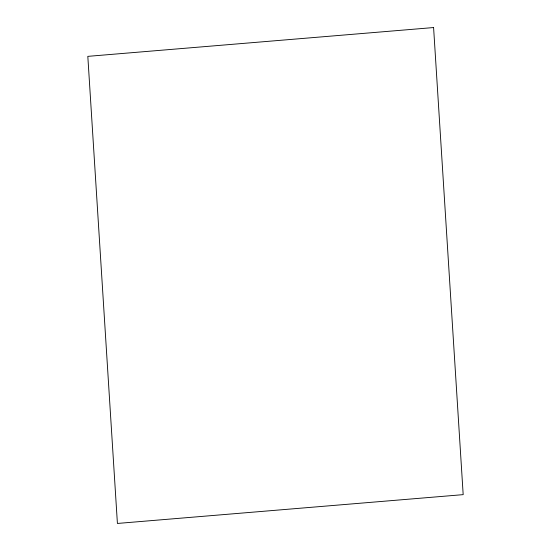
<?xml version="1.0" encoding="UTF-8"?>
<svg xmlns="http://www.w3.org/2000/svg" width="551" height="551" viewBox="0 0 551 551"><rect width="100%" height="100%" fill="white"/><g stroke="black" fill="none" stroke-linecap="round" stroke-linejoin="round"><path stroke-width="0.83" d="M433.589 27.55L87.816 56.36L117.411 523.45L463.184 494.64L433.589 27.55"/></g></svg>
